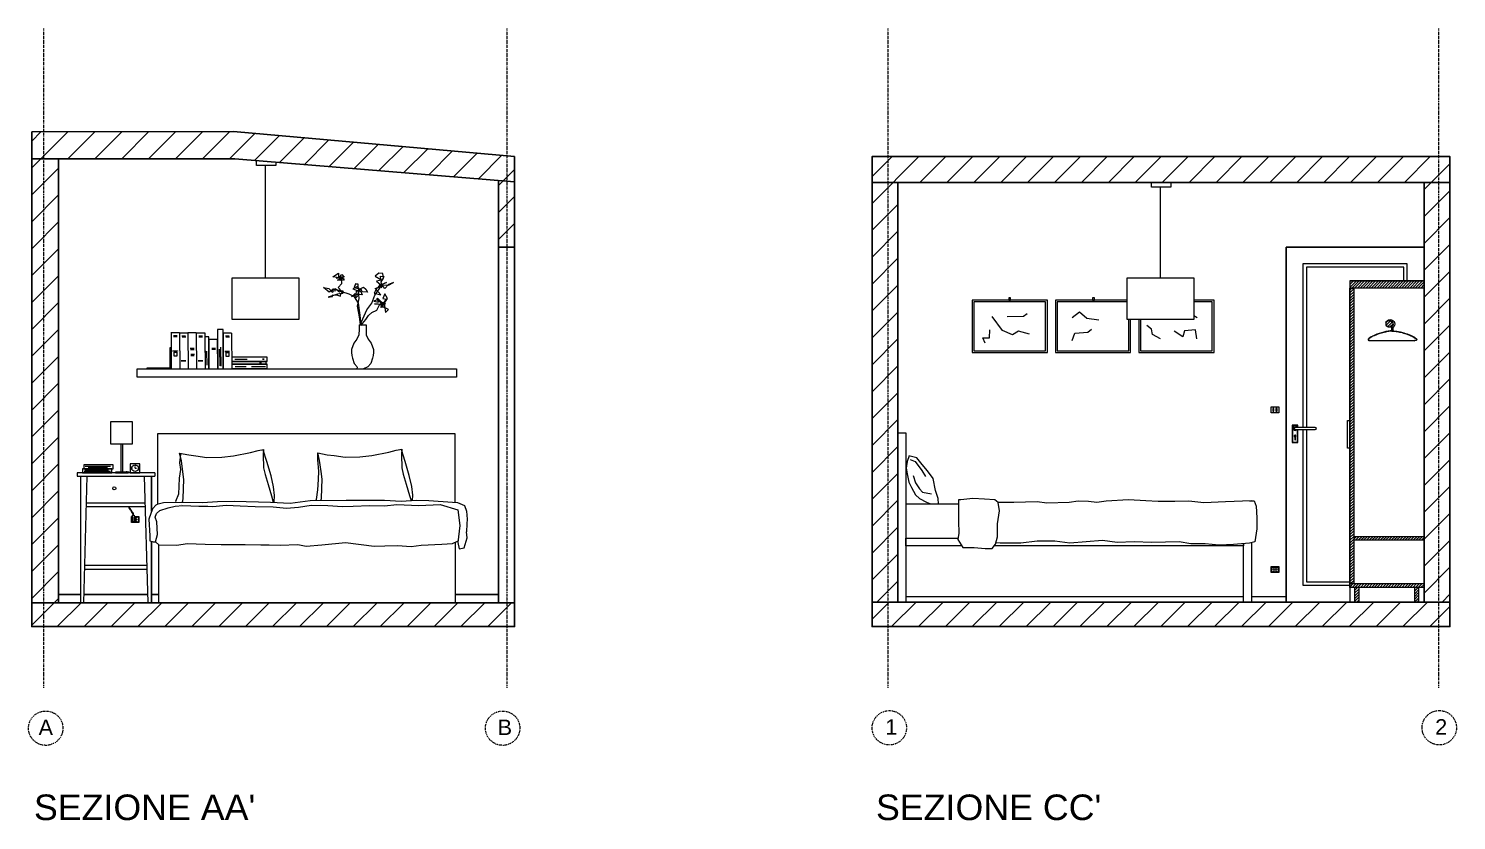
# Model space of a CAD drawing. Header units: centimetres. Extents: x 113178 to 115210, y 57473 to 59771.
# Drawn here: x 113291 to 114135, y 58145 to 58613 of the extents above; entities that cross this region are included whole.
import ezdxf

# ---------------------------------------------------------------- set-up
doc = ezdxf.new("R2010")
doc.units = ezdxf.units.CM
doc.header["$MEASUREMENT"] = 0
doc.linetypes.add('DASHDOT', pattern=[1, 0.5, -0.25, 0, -0.25])
for name, color, linetype, lineweight in [('Arredi', 1, 'Continuous', 15), ('Dettagli', 5, 'Continuous', 5), ('linee', 2, 'DASHDOT', 5), ('Muri esterni', 3, 'Continuous', 25), ('Pavimento', 7, 'Continuous', 5), ('testo', 2, 'Continuous', 5)]:
    doc.layers.add(name, color=color, linetype=linetype, lineweight=lineweight)
doc.styles.get("Standard").update_dxf_attribs({"font": 'Arial.ttf'})
pattern_1 = [(45, (-102.3911, -0.3649), (-0.813172798, 0.813172798), [])]

msp = doc.modelspace()

# ---------------------------------------------------------------- hatches: boundary and pattern name
at = {"layer": 'Dettagli'}
h = msp.add_hatch(dxfattribs=at)
h.set_pattern_fill('ANSI31', color=256, scale=90)
h.paths.add_polyline_path([(113412.04, 58552.38), (113292.67, 58552.14), (113292.67, 58536.28), (113412.68, 58536.28), (113578.1, 58522.63), (113578.1, 58537.65)])
h.paths.add_polyline_path([(113308.52, 58484.05), (113292.67, 58484.05), (113292.67, 58273.57), (113308.52, 58273.57), (113308.52, 58278.57)])
h = msp.add_hatch(dxfattribs=at)
h.set_pattern_fill('ANSI31', color=256, scale=90)
h.paths.add_polyline_path([(113308.52, 58536.28), (113292.67, 58536.28), (113292.67, 58484.05), (113308.52, 58484.05)])
h.paths.add_polyline_path([(113578.1, 58273.57), (113542.99, 58273.57), (113542.99, 58273.41), (113367.83, 58273.57), (113292.67, 58273.57), (113292.67, 58259.52), (113578.1, 58259.52)])
h = msp.add_hatch(dxfattribs=at)
h.set_pattern_fill('ANSI31', color=256, scale=90)
h.set_pattern_definition([(45, (-102.765, 0), (-7.9549513, 7.9549513), [])])
h.paths.add_polyline_path([(113789.46, 58537.56), (113789.46, 58522.27), (114131.07, 58522.27), (114131.07, 58537.56)])
h.paths.add_polyline_path([(113804.76, 58522.27), (113789.46, 58522.27), (113789.46, 58274.05), (113804.76, 58274.05)])
h.paths.add_polyline_path([(114131.07, 58522.27), (114115.78, 58522.27), (114115.78, 58484.05), (114116.14, 58484.05), (114115.78, 58274.05), (114131.07, 58274.05)])
h = msp.add_hatch(dxfattribs=at)
h.set_pattern_fill('ANSI31', color=256, scale=90)
h.paths.add_polyline_path([(113578.1, 58522.63), (113568.66, 58523.41), (113568.66, 58484.05), (113578.1, 58484.05)])
h = msp.add_hatch(dxfattribs=at)
h.set_pattern_fill('ANSI31', color=256, scale=9.2)
h.set_pattern_definition(pattern_1)
h.paths.add_polyline_path([(114115.78, 58459.8), (114115.78, 58464.05), (114071.89, 58464.05), (114071.89, 58459.8)])
h = msp.add_hatch(dxfattribs=at)
h.set_pattern_fill('ANSI31', color=256, scale=9.2)
h.set_pattern_definition(pattern_1)
h.paths.add_polyline_path([(114074.19, 58459.8), (114071.89, 58459.8), (114071.89, 58284.99), (114074.19, 58284.99)])
h = msp.add_hatch(dxfattribs=at)
h.set_pattern_fill('ANSI31', color=256, scale=9.2)
h.set_pattern_definition(pattern_1)
h.paths.add_polyline_path([(114097.25, 58438.55, 1), (114093.28, 58438.55, 1)])
h = msp.add_hatch(dxfattribs=at)
h.set_pattern_fill('ANSI31', color=256, scale=9.2)
h.set_pattern_definition(pattern_1)
h.paths.add_polyline_path([(114074.19, 58312.89), (114074.19, 58310.59), (114115.78, 58310.59), (114115.78, 58312.89)])
h = msp.add_hatch(dxfattribs=at)
h.set_pattern_fill('ANSI31', color=256, scale=9.2)
h.set_pattern_definition(pattern_1)
h.paths.add_polyline_path([(114115.78, 58284.99), (114071.89, 58284.99), (114071.89, 58282.69), (114115.78, 58282.69)])
h.paths.add_polyline_path([(114077.22, 58282.69), (114074.92, 58282.69), (114074.92, 58274.05), (114077.22, 58274.05)])
h.paths.add_polyline_path([(114112.57, 58282.69), (114110.27, 58282.69), (114110.27, 58274.05), (114112.57, 58274.05)])
h = msp.add_hatch(dxfattribs=at)
h.set_pattern_fill('ANSI31', color=256, scale=90)
h.paths.add_polyline_path([(113789.46, 58259.52), (114131.07, 58259.52), (114131.07, 58274.05), (113789.46, 58274.05)])

# ---------------------------------------------------------------- linework, layer by layer
for p, q in [((113292.67, 58552.14), (113292.67, 58536.28)), ((114034.2, 58484.05), (114115.78, 58484.05)), ((114115.78, 58484.05), (114115.78, 58274.05)), ((113308.52, 58273.57), (113308.52, 58278.57)), ((113308.52, 58278.57), (113321.56, 58278.57)), ((113308.52, 58273.57), (113308.52, 58276.57)), ((113323.69, 58278.57), (113361.4, 58278.57)), ((113363.56, 58278.57), (113367.83, 58278.57)), ((113542.99, 58278.57), (113568.66, 58278.57)), ((113804.76, 58274.05), (114034.2, 58274.05))]:
    msp.add_line(p, q)
msp.add_lwpolyline([(113789.46, 58537.56), (114131.07, 58537.56), (114131.07, 58274.05), (113789.46, 58274.05)], close=True)
at = {"layer": 'Arredi'}
for p, q in [((113430.68, 58532.18), (113430.68, 58465.83)), ((113959.76, 58519.44), (113959.76, 58465.83)), ((114034.2, 58274.05), (114034.2, 58484.05)), ((113355.03, 58411.99), (113543.79, 58411.99)), ((113355.03, 58406.99), (113355.03, 58411.99)), ((113543.79, 58411.99), (113543.79, 58406.99)), ((113543.79, 58406.99), (113355.03, 58406.99)), ((113380.61, 58361.6), (113380.04, 58356.44)), ((113381.16, 58357.65), (113380.09, 58362.13)), ((113380.09, 58362.13), (113385.64, 58361.05)), ((113385.64, 58361.05), (113389.76, 58360.52)), ((113411.97, 58360.52), (113422, 58362.48)), ((113422, 58362.48), (113426.48, 58363.74)), ((113426.48, 58363.74), (113429.7, 58364.27)), ((113429.7, 58364.27), (113429.53, 58361.05)), ((113431.67, 58357.12), (113429.53, 58363.92)), ((113429.53, 58361.05), (113429.7, 58353.35)), ((113461.72, 58362.12), (113461.72, 58358.17)), ((113462.89, 58357.8), (113461.82, 58362.28)), ((113461.82, 58362.28), (113467.37, 58361.21)), ((113467.37, 58361.21), (113471.49, 58360.67)), ((113493.7, 58360.67), (113503.73, 58362.64)), ((113503.73, 58362.64), (113508.21, 58363.89)), ((113508.21, 58363.89), (113511.44, 58364.43)), ((113511.44, 58364.43), (113511.26, 58361.21)), ((113513.4, 58357.27), (113511.26, 58364.07)), ((113511.26, 58361.21), (113511.44, 58353.51)), ((113380.61, 58352.42), (113379.76, 58347.25)), ((113380.04, 58356.44), (113380.61, 58352.42)), ((113382.06, 58351.03), (113381.16, 58357.65)), ((113389.76, 58360.52), (113396.21, 58359.62)), ((113396.21, 58359.62), (113404.99, 58359.8)), ((113404.99, 58359.8), (113411.97, 58360.52)), ((113429.7, 58353.35), (113430.6, 58349.59)), ((113434.18, 58348.7), (113431.67, 58357.12)), ((113461.72, 58358.17), (113462.27, 58351.53)), ((113463.79, 58351.18), (113462.89, 58357.8)), ((113471.49, 58360.67), (113477.94, 58359.77)), ((113477.94, 58359.77), (113486.72, 58359.95)), ((113486.72, 58359.95), (113493.7, 58360.67)), ((113511.44, 58353.51), (113512.33, 58349.75)), ((113515.91, 58348.85), (113513.4, 58357.27)), ((113810.27, 58357.13), (113809.63, 58353.3)), ((113809.63, 58353.3), (113810.22, 58349.95)), ((113811.3, 58360.53), (113810.27, 58357.13)), ((113816.02, 58359.35), (113811.14, 58360.51)), ((113811.91, 58358.33), (113814.99, 58357.26)), ((113814.99, 58357.26), (113818.79, 58351.88)), ((113819.15, 58355.35), (113816.02, 58359.35)), ((113822.24, 58351.67), (113819.15, 58355.35)), ((113365.56, 58350.54), (113319.56, 58350.54)), ((113319.56, 58350.54), (113319.56, 58348.54)), ((113319.56, 58348.54), (113365.56, 58348.54)), ((113321.56, 58348.54), (113321.56, 58273.54)), ((113321.56, 58348.54), (113321.56, 58318.54)), ((113321.56, 58348.54), (113321.56, 58328.54)), ((113323.56, 58273.54), (113325.45, 58348.54)), ((113361.54, 58273.54), (113359.45, 58348.54)), ((113363.56, 58348.54), (113363.56, 58327.84)), ((113363.56, 58327.84), (113363.56, 58348.54)), ((113365.56, 58350.54), (113365.56, 58348.54)), ((113379.76, 58347.25), (113379.47, 58337.79)), ((113382.59, 58346.55), (113382.06, 58351.03)), ((113382.42, 58341.18), (113382.59, 58346.55)), ((113430.6, 58349.59), (113432.39, 58343.68)), ((113435.61, 58342.25), (113434.18, 58348.7)), ((113462.08, 58346.51), (113461.55, 58340.41)), ((113462.27, 58351.53), (113462.08, 58346.51)), ((113464.33, 58346.71), (113463.79, 58351.18)), ((113464.15, 58341.33), (113464.33, 58346.71)), ((113512.33, 58349.75), (113514.12, 58343.84)), ((113517.34, 58342.41), (113515.91, 58348.85)), ((113810.22, 58349.95), (113811.19, 58345.02)), ((113811.19, 58345.02), (113812.75, 58341.79)), ((113813.78, 58348.94), (113815.17, 58344.55)), ((113815.17, 58344.55), (113817.57, 58341.11)), ((113818.79, 58351.88), (113821.05, 58348.25)), ((113825.6, 58347.21), (113822.24, 58351.67)), ((113827.02, 58340.05), (113825.6, 58347.21)), ((113379.47, 58337.79), (113377.75, 58333.48)), ((113382.17, 58335.09), (113382.42, 58341.18)), ((113432.39, 58343.68), (113434.36, 58336.88)), ((113434.36, 58336.88), (113435.46, 58333.13)), ((113436.15, 58337.06), (113435.61, 58342.25)), ((113436.01, 58333.1), (113436.15, 58337.06)), ((113461.55, 58340.41), (113460.83, 58334.66)), ((113463.9, 58335.25), (113464.15, 58341.33)), ((113514.12, 58343.84), (113516.09, 58337.03)), ((113516.09, 58337.03), (113516.93, 58334.15)), ((113517.89, 58337.21), (113517.34, 58342.41)), ((113517.78, 58334.2), (113517.89, 58337.21)), ((113812.75, 58341.79), (113815.1, 58337.53)), ((113815.1, 58337.53), (113817.52, 58335.23)), ((113817.57, 58341.11), (113819.31, 58339.05)), ((113819.31, 58339.05), (113824.5, 58338.09)), ((113828.44, 58335.34), (113827.02, 58340.05)), ((113325, 58330.54), (113359.95, 58330.54)), ((113359.89, 58332.54), (113325.05, 58332.54)), ((113364.02, 58329.22), (113361.96, 58323.01)), ((113364.02, 58329.22), (113366.32, 58331.52)), ((113366.32, 58331.52), (113367.47, 58332.1)), ((113366.5, 58326.46), (113368.52, 58328.11)), ((113367.46, 58332.1), (113370.68, 58332.91)), ((113368.52, 58328.11), (113373.3, 58329.75)), ((113370.68, 58332.91), (113382.47, 58333.2)), ((113373.3, 58329.75), (113377.44, 58330.81)), ((113377.44, 58330.81), (113382.06, 58331.13)), ((113377.75, 58333.48), (113377.85, 58333.09)), ((113382.06, 58331.13), (113391.43, 58330.84)), ((113382.47, 58333.2), (113393.68, 58332.91)), ((113391.43, 58330.84), (113396.71, 58330.68)), ((113393.68, 58332.91), (113402.59, 58333.49)), ((113396.71, 58330.68), (113399.83, 58330.58)), ((113399.83, 58330.58), (113407.57, 58331.38)), ((113402.59, 58333.49), (113412.37, 58333.78)), ((113407.57, 58331.38), (113415.99, 58330.98)), ((113412.37, 58333.78), (113433.94, 58333.2)), ((113415.99, 58330.98), (113424.69, 58330.56)), ((113424.69, 58330.56), (113435.43, 58330.44)), ((113433.94, 58333.2), (113445.44, 58332.63)), ((113435.43, 58330.44), (113443.3, 58329.63)), ((113443.3, 58329.63), (113450.35, 58330.17)), ((113445.44, 58332.63), (113457.23, 58334.07)), ((113450.35, 58330.17), (113457.81, 58331.39)), ((113457.23, 58334.07), (113478.51, 58334.35)), ((113457.81, 58331.39), (113467.76, 58331.12)), ((113460.83, 58334.66), (113460.64, 58334.11)), ((113467.76, 58331.12), (113476.31, 58330.58)), ((113476.31, 58330.58), (113482.69, 58330.85)), ((113478.51, 58334.35), (113493.45, 58334.35)), ((113482.69, 58330.85), (113492.32, 58331.12)), ((113492.32, 58331.12), (113501.14, 58330.99)), ((113493.45, 58334.35), (113501.22, 58334.35)), ((113501.14, 58330.99), (113508.6, 58331.66)), ((113501.22, 58334.35), (113510.99, 58333.78)), ((113508.6, 58331.66), (113521.55, 58331.13)), ((113510.99, 58333.78), (113520.2, 58334.35)), ((113520.2, 58334.35), (113527.39, 58334.07)), ((113521.55, 58331.13), (113534.17, 58331.67)), ((113527.39, 58334.07), (113541.47, 58333.2)), ((113534.17, 58331.67), (113544.62, 58328.55)), ((113541.47, 58333.2), (113544.36, 58333)), ((113544.36, 58333), (113548.53, 58331.08)), ((113544.62, 58328.55), (113545.7, 58319.33)), ((113548.53, 58331.08), (113549.65, 58327.82)), ((113549.65, 58327.82), (113550.08, 58323)), ((113817.52, 58335.23), (113821.71, 58333.16)), ((113821.71, 58333.16), (113823.6, 58332.43)), ((113823.6, 58332.43), (113828.7, 58332.11)), ((113828.7, 58332.11), (113828.44, 58335.34)), ((113840.44, 58332.4), (113840.47, 58332.4)), ((113840.47, 58334.55), (113840.47, 58321.83)), ((113842.01, 58334.55), (113840.47, 58334.55)), ((113848.95, 58335.32), (113842.01, 58334.55)), ((113855.88, 58334.93), (113848.95, 58335.32)), ((113862.05, 58334.55), (113855.88, 58334.93)), ((113863.98, 58333.01), (113862.05, 58334.55)), ((113863.59, 58320.29), (113864.75, 58328)), ((113863.77, 58333.17), (113873.19, 58333.17)), ((113864.75, 58328), (113863.98, 58333.01)), ((113873.19, 58333.17), (113887.06, 58333.56)), ((113887.06, 58333.56), (113892.84, 58332.79)), ((113892.84, 58332.79), (113906, 58333.21)), ((113906, 58333.21), (113911.31, 58333.93)), ((113911.31, 58333.93), (113917.33, 58333.69)), ((113917.33, 58333.69), (113922.4, 58333.21)), ((113922.4, 58333.21), (113927.94, 58333.93)), ((113927.94, 58333.93), (113941.03, 58334.66)), ((113941.03, 58334.66), (113951.39, 58334.17)), ((113951.39, 58334.17), (113958.63, 58333.69)), ((113958.63, 58333.69), (113968.51, 58333.69)), ((113968.51, 58333.69), (113976.71, 58333.93)), ((113976.71, 58333.93), (113985.63, 58332.97)), ((113985.63, 58332.97), (113998.41, 58333.45)), ((113998.41, 58333.45), (114013.6, 58334.17)), ((114012.65, 58333.9), (114015.35, 58333.9)), ((114015.35, 58333.9), (114016.5, 58330.82)), ((114016.5, 58330.82), (114016.89, 58323.89)), ((113361.96, 58323.01), (113362.45, 58313.19)), ((113365.76, 58324.23), (113366.5, 58326.46)), ((113366.59, 58321.41), (113365.76, 58324.23)), ((113366.99, 58313.96), (113366.59, 58321.41)), ((113545.7, 58319.33), (113544.62, 58309.29)), ((113549.93, 58320.36), (113549.66, 58315.67)), ((113550.08, 58323), (113549.93, 58320.36)), ((113840.47, 58321.83), (113840.85, 58314.9)), ((113863.59, 58312.59), (113863.59, 58320.29)), ((114016.89, 58323.89), (114016.89, 58317.35)), ((113362.45, 58313.19), (113362.52, 58310.17)), ((113362.52, 58310.17), (113364.42, 58309.62)), ((113365.89, 58309.75), (113366.99, 58313.96)), ((113541.38, 58308.72), (113544.73, 58310.3)), ((113548.28, 58306.17), (113550.18, 58312.14)), ((113550.18, 58312.14), (113549.66, 58315.67)), ((113840.85, 58314.9), (113840.08, 58311.05)), ((113840.08, 58311.05), (113843.16, 58306.42)), ((113862.44, 58308.35), (113863.59, 58312.59)), ((113925.59, 58310.45), (113906.33, 58308.91)), ((113934.45, 58309.29), (113925.59, 58310.45)), ((114016.89, 58317.35), (114015.73, 58309.66)), ((113363.56, 58273.54), (113363.56, 58309.87)), ((113363.56, 58309.87), (113363.56, 58273.54)), ((113364.42, 58309.62), (113365.89, 58309.75)), ((113365.89, 58309.75), (113367.83, 58307.82)), ((113367.83, 58307.82), (113378.51, 58307.73)), ((113378.51, 58307.73), (113384.56, 58308.6)), ((113384.56, 58308.6), (113395.15, 58308.38)), ((113395.15, 58308.38), (113404.66, 58308.19)), ((113404.66, 58308.19), (113411.69, 58308.16)), ((113411.69, 58308.16), (113418.82, 58308.14)), ((113418.82, 58308.14), (113428.11, 58307.95)), ((113428.11, 58307.95), (113433.06, 58307.85)), ((113433.06, 58307.85), (113439.58, 58307.71)), ((113439.58, 58307.71), (113449.94, 58308.16)), ((113449.94, 58308.16), (113454.91, 58307.08)), ((113454.91, 58307.08), (113464.2, 58307.95)), ((113464.2, 58307.95), (113478.16, 58309.25)), ((113478.16, 58309.25), (113495.1, 58307.08)), ((113495.1, 58307.08), (113501.37, 58307.3)), ((113501.37, 58307.3), (113508.91, 58307.56)), ((113508.91, 58307.56), (113516.92, 58306.87)), ((113516.92, 58306.87), (113522.98, 58307.73)), ((113522.98, 58307.73), (113535.08, 58308.38)), ((113535.08, 58308.38), (113541.38, 58308.72)), ((113544.62, 58309.29), (113545.3, 58305.49)), ((113545.3, 58305.49), (113548.28, 58306.17)), ((113843.16, 58306.42), (113849.72, 58306.42)), ((113849.72, 58306.42), (113856.27, 58305.65)), ((113856.27, 58305.65), (113860.51, 58305.65)), ((113860.51, 58305.65), (113862.44, 58308.35)), ((113865.1, 58308.91), (113862.61, 58309)), ((113869.73, 58308.91), (113865.1, 58308.91)), ((113877.43, 58308.91), (113869.73, 58308.91)), ((113887.06, 58310.06), (113877.43, 58308.91)), ((113897.47, 58310.06), (113887.06, 58310.06)), ((113906.33, 58308.91), (113897.47, 58310.06)), ((113944.47, 58309.68), (113934.45, 58309.29)), ((113954.88, 58309.29), (113944.47, 58309.68)), ((113971.06, 58309.68), (113954.88, 58309.29)), ((113977.99, 58308.52), (113971.06, 58309.68)), ((113986.47, 58308.52), (113977.99, 58308.52)), ((113994.56, 58307.75), (113986.47, 58308.52)), ((114003.04, 58308.14), (113994.56, 58307.75)), ((114012.67, 58308.91), (114003.04, 58308.14)), ((114015.73, 58309.66), (114012.67, 58308.91)), ((113324.07, 58293.6), (113360.98, 58293.6)), ((113360.92, 58295.6), (113324.12, 58295.6))]:
    msp.add_line(p, q, dxfattribs=at)
for points in [[(113437.05, 58534.27), (113437.05, 58532.18), (113425.6, 58532.18), (113425.6, 58535.22)], [(113966.13, 58522.27), (113966.13, 58519.44), (113954.68, 58519.44), (113954.68, 58522.27)], [(114115.78, 58484.05), (114034.2, 58484.05), (114034.2, 58274.05)], [(114105.78, 58464.41), (114105.78, 58474.05), (114044.2, 58474.05), (114044.2, 58377.45)], [(114103.78, 58464.41), (114103.78, 58472.05), (114046.2, 58472.05), (114046.2, 58377.45)], [(114071.89, 58464.05), (114115.78, 58464.05), (114115.78, 58459.8), (114071.89, 58459.8)], [(113543.05, 58333.09), (113543.05, 58373.65), (113367.05, 58373.65), (113367.05, 58331.74)], [(113809.43, 58274.05), (113809.43, 58274.05), (113804.76, 58274.05), (113804.76, 58374.05), (113809.43, 58374.05), (113809.43, 58274.05)], [(114044.2, 58375.87), (114044.2, 58284.05), (114071.51, 58284.05)], [(114046.2, 58375.87), (114046.2, 58286.05), (114071.51, 58286.05)], [(113381.77, 58333.19), (113382.17, 58335.09)], [(113463.67, 58334.15), (113463.9, 58335.25)], [(113840.47, 58331.93), (113809.43, 58331.93), (113809.43, 58311.93), (113840.26, 58311.93)], [(113842.61, 58307.25), (113809.43, 58307.25), (113809.43, 58311.93), (113840.26, 58311.93)], [(114074.19, 58312.89), (114115.78, 58312.89), (114115.78, 58310.59), (114074.19, 58310.59)], [(113542.99, 58309.48), (113542.99, 58273.41), (113367.83, 58273.57), (113367.83, 58307.82)], [(114009.08, 58308.62), (114009.08, 58307.25), (113861.65, 58307.25)], [(114013.76, 58309.17), (114013.76, 58274.05), (114009.08, 58274.05), (114009.08, 58308.62)], [(114074.92, 58274.13), (114074.92, 58282.69)], [(114077.22, 58282.69), (114077.22, 58274.13)], [(114110.27, 58274.13), (114110.27, 58282.69)], [(114112.57, 58282.69), (114112.57, 58274.13)]]:
    msp.add_lwpolyline(points, dxfattribs=at)
for points in [[(113411.22, 58465.83), (113450.61, 58465.83), (113450.61, 58441.17), (113411.22, 58441.17)], [(113940.31, 58465.83), (113979.7, 58465.83), (113979.7, 58441.17), (113940.31, 58441.17)], [(114071.89, 58464.05), (114071.89, 58274.05), (114115.78, 58274.05), (114115.78, 58464.05)], [(114071.89, 58284.99), (114071.89, 58459.8), (114074.19, 58459.8), (114074.19, 58284.99)], [(114070.56, 58381.39), (114071.89, 58381.39), (114071.89, 58364.99), (114070.56, 58364.99)], [(114071.89, 58284.99), (114115.78, 58284.99), (114115.78, 58282.69), (114071.89, 58282.69)]]:
    msp.add_lwpolyline(points, close=True, dxfattribs=at)
msp.add_circle((113341.5, 58341.3), 0.921, dxfattribs=at)
at = {"layer": 'Dettagli'}
for p, q in [((113470.63, 58466.44), (113474.12, 58468.62)), ((113475.87, 58465.71), (113470.63, 58466.44)), ((113475.58, 58466.14), (113472.67, 58465.71)), ((113472.67, 58465.71), (113475, 58465.85)), ((113473.54, 58464.4), (113475.87, 58465.71)), ((113477.03, 58464.4), (113473.54, 58464.4)), ((113473.83, 58460.18), (113476.01, 58462.51)), ((113474.12, 58468.62), (113474.12, 58466.44)), ((113474.71, 58466.14), (113476.01, 58467.89)), ((113476.16, 58465.85), (113474.71, 58466.14)), ((113475, 58465.85), (113475.72, 58465.13)), ((113475.87, 58465.13), (113475.58, 58466.14)), ((113475.72, 58465.13), (113476.16, 58465.85)), ((113477.47, 58466.29), (113475.87, 58466.14)), ((113475.87, 58466.14), (113477.32, 58464.98)), ((113476.01, 58462.51), (113475.87, 58465.13)), ((113476.01, 58467.89), (113477.47, 58466.29)), ((113477.32, 58464.98), (113477.03, 58464.4)), ((113484.16, 58462.22), (113483.29, 58460.03)), ((113484.75, 58462.07), (113484.16, 58462.22)), ((113485.76, 58462.07), (113484.75, 58462.07)), ((113485.76, 58459.6), (113485.76, 58462.07)), ((113497.84, 58468.62), (113495.66, 58466.73)), ((113495.66, 58466.73), (113499.01, 58464.84)), ((113499.01, 58462.07), (113496.39, 58459.16)), ((113500.03, 58464.69), (113496.53, 58463.82)), ((113496.53, 58463.82), (113499.01, 58461.63)), ((113500.17, 58468.33), (113497.84, 58468.62)), ((113502.35, 58463.09), (113498.28, 58461.34)), ((113499.01, 58464.84), (113498.86, 58466.73)), ((113498.86, 58466.73), (113500.75, 58466.58)), ((113499.59, 58460.18), (113499.01, 58462.07)), ((113499.3, 58463.38), (113500.61, 58465.71)), ((113499.73, 58461.2), (113499.3, 58463.38)), ((113499.44, 58461.93), (113502.35, 58463.09)), ((113500.75, 58466.58), (113500.03, 58464.69)), ((113500.61, 58465.71), (113500.17, 58468.33)), ((113506.57, 58463.09), (113503.52, 58461.93)), ((113503.66, 58461.49), (113506.57, 58463.09)), ((113468.59, 58457.42), (113465.25, 58460.18)), ((113465.25, 58460.18), (113468.3, 58459.6)), ((113473.54, 58456.25), (113467.87, 58454.36)), ((113467.87, 58454.36), (113470.49, 58454.8)), ((113468.3, 58459.6), (113470.34, 58457.27)), ((113471.36, 58459.02), (113468.59, 58457.42)), ((113471.07, 58457.85), (113470.34, 58459.16)), ((113470.34, 58459.16), (113471.65, 58458.87)), ((113470.34, 58457.27), (113471.07, 58457.85)), ((113470.49, 58454.8), (113470.63, 58455.67)), ((113470.63, 58455.67), (113473.54, 58455.53)), ((113476.01, 58458), (113471.36, 58459.02)), ((113471.65, 58458.87), (113472.09, 58458)), ((113472.09, 58458), (113472.09, 58459.6)), ((113472.09, 58459.6), (113474.56, 58457.56)), ((113476.74, 58456.83), (113473.54, 58456.25)), ((113473.54, 58455.53), (113475.14, 58454.94)), ((113475.87, 58458), (113473.83, 58460.18)), ((113474.56, 58457.56), (113475.58, 58458)), ((113475.14, 58454.94), (113475.43, 58456.54)), ((113475.43, 58456.54), (113476.6, 58457.27)), ((113475.58, 58458), (113475.87, 58458)), ((113476.74, 58458), (113475.87, 58458)), ((113475.87, 58458), (113476.01, 58456.54)), ((113476.6, 58457.27), (113476.01, 58458)), ((113480.38, 58456.25), (113476.01, 58457.56)), ((113476.01, 58457.56), (113476.89, 58456.98)), ((113476.01, 58456.54), (113476.74, 58456.83)), ((113476.89, 58456.98), (113476.74, 58458)), ((113483.44, 58454.51), (113480.38, 58456.25)), ((113481.69, 58454.51), (113483.87, 58456.54)), ((113485.47, 58456.11), (113481.69, 58454.51)), ((113485.18, 58460.76), (113482.42, 58459.31)), ((113482.42, 58459.31), (113486.06, 58457.85)), ((113483.29, 58460.03), (113486.2, 58459.31)), ((113485.91, 58450.87), (113483.44, 58454.51)), ((113483.87, 58456.54), (113486.06, 58455.67)), ((113484.31, 58453.93), (113484.75, 58458)), ((113486.06, 58455.67), (113484.31, 58453.93)), ((113484.75, 58458), (113487.07, 58458.14)), ((113488.09, 58455.82), (113484.75, 58455.96)), ((113486.2, 58459.31), (113485.18, 58460.76)), ((113485.18, 58449.13), (113486.35, 58453.63)), ((113486.06, 58457.85), (113485.47, 58456.11)), ((113486.06, 58459.02), (113485.62, 58458.29)), ((113485.62, 58458.29), (113486.64, 58458.14)), ((113486.2, 58459.16), (113485.76, 58459.6)), ((113486.35, 58453.63), (113485.91, 58458.29)), ((113485.91, 58458.29), (113487.07, 58457.71)), ((113487.07, 58457.71), (113486.06, 58459.02)), ((113487.51, 58459.16), (113486.2, 58459.16)), ((113486.64, 58458.14), (113487.22, 58459.45)), ((113487.07, 58458.14), (113488.09, 58455.82)), ((113487.22, 58459.45), (113488.82, 58460.33)), ((113488.09, 58457.56), (113487.51, 58459.16)), ((113491.15, 58457.27), (113488.09, 58457.56)), ((113488.82, 58460.33), (113490.28, 58459.02)), ((113490.28, 58459.02), (113491.15, 58457.27)), ((113493.77, 58450.87), (113495.51, 58455.53)), ((113496.39, 58459.16), (113495.08, 58456.69)), ((113495.08, 58456.69), (113499.15, 58455.82)), ((113495.51, 58455.53), (113498.28, 58459.45)), ((113495.81, 58459.6), (113498.86, 58460.62)), ((113499.15, 58455.82), (113495.81, 58459.6)), ((113497.7, 58451.45), (113496.82, 58453.78)), ((113496.82, 58453.78), (113499.59, 58450.14)), ((113499.3, 58460.91), (113497.99, 58461.2)), ((113497.99, 58461.2), (113499.15, 58460.76)), ((113498.28, 58461.34), (113499.59, 58460.18)), ((113498.28, 58459.45), (113499.3, 58460.91)), ((113499.01, 58461.63), (113503.66, 58461.49)), ((113499.15, 58460.76), (113499.73, 58461.2)), ((113501.48, 58459.45), (113499.44, 58461.93)), ((113501.48, 58456.4), (113500.32, 58453.63)), ((113500.32, 58453.63), (113502.21, 58453.2)), ((113503.52, 58461.93), (113501.48, 58459.45)), ((113503.08, 58453.63), (113501.48, 58456.4)), ((113501.77, 58451.89), (113503.08, 58453.63)), ((113486.49, 58442.72), (113485.18, 58449.13)), ((113486.78, 58443.74), (113485.91, 58450.87)), ((113486.78, 58438.07), (113490.86, 58446.94)), ((113490.86, 58446.94), (113493.77, 58450.87)), ((113491.73, 58443.45), (113493.77, 58445.34)), ((113493.77, 58445.34), (113496.68, 58446.65)), ((113497.7, 58453.2), (113494.93, 58452.03)), ((113494.93, 58452.03), (113497.7, 58451.45)), ((113499.59, 58450.14), (113495.37, 58450.43)), ((113495.37, 58450.43), (113500.61, 58450.29)), ((113496.68, 58446.65), (113498.28, 58449.85)), ((113500.61, 58450.43), (113497.7, 58453.2)), ((113498.28, 58449.85), (113500.32, 58450.58)), ((113499.01, 58448.25), (113500.46, 58450.43)), ((113500.61, 58448.4), (113499.01, 58448.25)), ((113499.88, 58450.58), (113499.15, 58448.98)), ((113499.15, 58448.98), (113500.17, 58448.69)), ((113500.75, 58451.31), (113499.88, 58450.58)), ((113500.17, 58448.69), (113500.75, 58450.58)), ((113500.32, 58450.58), (113501.19, 58450.29)), ((113500.46, 58450.43), (113501.77, 58451.89)), ((113501.19, 58451.74), (113500.61, 58450.43)), ((113503.66, 58447.09), (113500.61, 58448.4)), ((113501.92, 58450.43), (113500.75, 58451.31)), ((113500.75, 58450.58), (113501.33, 58449.42)), ((113502.21, 58453.2), (113501.19, 58451.74)), ((113501.19, 58450.29), (113501.92, 58450.43)), ((113501.33, 58449.42), (113501.77, 58445.34)), ((113501.77, 58445.34), (113503.66, 58447.09)), ((113907.79, 58442.44), (113912.06, 58445.64)), ((113912.06, 58445.64), (113916.33, 58441.98)), ((113486.19, 58437.94), (113486.19, 58436.64)), ((113486.26, 58437.94), (113490.31, 58437.94)), ((113487.07, 58438.22), (113486.49, 58442.72)), ((113487.37, 58437.78), (113486.78, 58443.74)), ((113487.22, 58437.63), (113490.13, 58441.27)), ((113490.13, 58441.27), (113491.73, 58443.45)), ((113490.31, 58437.94), (113490.31, 58436.64)), ((113866.61, 58434.66), (113860.51, 58442.9)), ((113869.36, 58442.9), (113878.96, 58443.05)), ((113878.96, 58443.05), (113881.1, 58444.73)), ((113916.33, 58441.98), (113923.5, 58441.07)), ((113954.7, 58435.43), (113951.81, 58437.71)), ((113979.7, 58443.64), (113981.7, 58442.29)), ((113375.01, 58433.44), (113380, 58433.44)), ((113375.03, 58433.39), (113375.03, 58412.05)), ((113376.42, 58431.75), (113378.67, 58431.75)), ((113376.58, 58431.08), (113378.76, 58431.08)), ((113380, 58433.44), (113380.17, 58412.11)), ((113380, 58433.44), (113380, 58433.23)), ((113380, 58433.23), (113384.99, 58433.23)), ((113380, 58433.23), (113380.17, 58412.11)), ((113381.4, 58431.54), (113383.66, 58431.54)), ((113381.57, 58430.87), (113383.75, 58430.87)), ((113384.99, 58433.44), (113389.97, 58433.44)), ((113384.99, 58433.44), (113385.15, 58412.03)), ((113384.99, 58433.23), (113385.15, 58412.11)), ((113384.99, 58433.23), (113384.99, 58433.01)), ((113389.97, 58433.44), (113390.14, 58412.11)), ((113389.97, 58433.44), (113389.97, 58433.23)), ((113389.97, 58433.22), (113394.96, 58433.22)), ((113389.97, 58433.22), (113390.14, 58412.11)), ((113391.38, 58431.53), (113393.64, 58431.53)), ((113391.54, 58430.86), (113393.72, 58430.86)), ((113394.96, 58433.22), (113395.13, 58412.11)), ((113394.96, 58433.22), (113394.96, 58433.01)), ((113405.77, 58433.23), (113410.76, 58433.23)), ((113405.77, 58433.23), (113405.94, 58412.11)), ((113407.18, 58431.54), (113409.44, 58431.54)), ((113407.35, 58430.87), (113409.52, 58430.87)), ((113410.76, 58433.01), (113410.93, 58412.11)), ((113484.89, 58429.56), (113483.16, 58427.25)), ((113486.05, 58432.16), (113484.89, 58429.56)), ((113486.19, 58435.48), (113486.05, 58432.16)), ((113486.19, 58436.64), (113486.19, 58435.48)), ((113490.31, 58436.64), (113490.31, 58435.48)), ((113490.31, 58435.48), (113490.45, 58432.16)), ((113490.45, 58432.16), (113491.61, 58429.56)), ((113491.61, 58429.56), (113493.34, 58427.25)), ((113854.87, 58430.24), (113858.83, 58430.39)), ((113856.24, 58427.19), (113854.87, 58430.24)), ((113858.83, 58430.39), (113858.98, 58434.97)), ((113872.56, 58432.07), (113866.61, 58434.66)), ((113876.07, 58434.36), (113872.56, 58432.07)), ((113882.62, 58432.53), (113876.07, 58434.36)), ((113907.79, 58428.72), (113909.31, 58433.14)), ((113909.31, 58433.14), (113917.09, 58433.6)), ((113917.09, 58433.6), (113919.23, 58435.43)), ((113955.16, 58432.22), (113954.7, 58435.43)), ((113960.04, 58429.79), (113955.16, 58432.22)), ((113973.16, 58431), (113968.12, 58434.36)), ((113974.07, 58434.51), (113973.16, 58431)), ((113980.63, 58435.12), (113974.07, 58434.51)), ((113981.39, 58429.79), (113980.63, 58435.12)), ((114083.17, 58428.69), (114110.23, 58428.55)), ((114083.48, 58428.79), (114110.15, 58428.74)), ((114096.62, 58436.54), (114096.62, 58434.47)), ((114097.35, 58436.29), (114097.35, 58434.52)), ((113386.39, 58424.2), (113388.65, 58424.2)), ((113386.56, 58423.53), (113388.73, 58423.53)), ((113386.73, 58419.86), (113388.67, 58419.86)), ((113386.78, 58420.75), (113388.98, 58420.75)), ((113396.38, 58414.17), (113396.21, 58422.47)), ((113399.07, 58424.31), (113401.32, 58424.31)), ((113399.23, 58423.65), (113401.41, 58423.65)), ((113404.1, 58413.75), (113403.93, 58423.56)), ((113404.69, 58413.58), (113404.52, 58424.82)), ((113483.16, 58427.25), (113481.71, 58423.5)), ((113481.71, 58423.5), (113481.71, 58421.62)), ((113481.71, 58421.62), (113482, 58419.88)), ((113482, 58419.88), (113482.29, 58418.29)), ((113493.34, 58427.25), (113494.79, 58423.5)), ((113494.5, 58419.88), (113494.21, 58418.29)), ((113494.79, 58421.62), (113494.5, 58419.88)), ((113494.79, 58423.5), (113494.79, 58421.62)), ((113395.13, 58411.84), (113395.13, 58411.81)), ((113412.78, 58417.81), (113419.96, 58417.81)), ((113412.88, 58413.46), (113419.54, 58413.46)), ((113422.61, 58413.39), (113430.93, 58413.39)), ((113427.62, 58415.92), (113427.62, 58415.13)), ((113428.19, 58415.83), (113428.19, 58415.26)), ((113429.23, 58418.1), (113429.23, 58417.25)), ((113429.79, 58418.19), (113429.79, 58417.25)), ((113482.29, 58418.29), (113483.3, 58415.12)), ((113483.3, 58415.12), (113485.03, 58413.09)), ((113485.07, 58412.99), (113484.96, 58411.99)), ((113491.3, 58413.13), (113488.88, 58411.99)), ((113493.2, 58415.12), (113491.47, 58413.09)), ((113494.21, 58418.29), (113493.2, 58415.12)), ((114026.38, 58388.54), (114026.38, 58386.92)), ((114027.01, 58388.54), (114026.38, 58388.54)), ((114026.38, 58386.92), (114027.01, 58386.92)), ((114027.01, 58386.92), (114027.01, 58388.54)), ((114028.23, 58388.54), (114028.23, 58386.92)), ((114028.86, 58388.54), (114028.23, 58388.54)), ((114028.23, 58386.92), (114028.86, 58386.92)), ((114028.86, 58386.92), (114028.86, 58388.54)), ((113345.51, 58380.62), (113345.51, 58380.63)), ((114039.29, 58371.78), (114039.29, 58370.22)), ((114039.99, 58377.45), (114051.2, 58377.45)), ((114051.24, 58375.87), (114039.99, 58375.87)), ((113345.51, 58350.94), (113345.51, 58367.62)), ((113324.07, 58352.35), (113338.11, 58352.35)), ((113324.26, 58354.5), (113339.28, 58354.5)), ((113326.02, 58353.72), (113337.53, 58353.72)), ((113352.05, 58353.39), (113352.29, 58353.39)), ((113353.76, 58354.97), (113353.76, 58354.71)), ((113353.76, 58353.23), (113353.76, 58354.32)), ((113353.76, 58353.23), (113354.6, 58353.23)), ((113355.34, 58353.3), (113355.58, 58353.3)), ((113323.68, 58351.38), (113339.28, 58351.38)), ((113353.78, 58351.68), (113353.78, 58351.42)), ((113350.26, 58329.85), (113349.93, 58330.54)), ((113350.5, 58329.85), (113350.18, 58330.55)), ((113350.78, 58329.22), (113350.26, 58329.85)), ((113351.03, 58329.23), (113350.5, 58329.85)), ((113351.08, 58328.69), (113350.78, 58329.22)), ((113351.33, 58328.7), (113351.03, 58329.23)), ((113351.45, 58328.29), (113351.08, 58328.69)), ((113351.7, 58328.3), (113351.33, 58328.7)), ((113351.71, 58327.7), (113351.45, 58328.29)), ((113351.96, 58327.71), (113351.7, 58328.3)), ((113352.14, 58327.09), (113351.71, 58327.7)), ((113352.39, 58327.09), (113351.96, 58327.71)), ((113352.52, 58326.45), (113352.14, 58327.09)), ((113352.77, 58326.45), (113352.39, 58327.09)), ((113352.64, 58325.38), (113352.52, 58326.45)), ((113352.89, 58325.39), (113352.77, 58326.45)), ((113353.83, 58324.4), (113353.83, 58321.37)), ((114027.62, 58294.72), (114027.62, 58291.69))]:
    msp.add_line(p, q, dxfattribs=at)
for points in [[(113870.29, 58452.65), (113871.37, 58452.65), (113871.37, 58454.03), (113870.29, 58454.03)], [(113919.79, 58452.65), (113920.87, 58452.65), (113920.87, 58454.03), (113919.79, 58454.03)], [(113893.07, 58452.66), (113848.65, 58452.66), (113848.65, 58421.66), (113893.07, 58421.66)], [(113892.07, 58451.66), (113849.65, 58451.66), (113849.65, 58422.66), (113892.07, 58422.66)], [(113375.03, 58412.05), (113374.61, 58412.05), (113374.61, 58424.71), (113375.03, 58424.71)], [(113376.08, 58422.55), (113378.84, 58422.55), (113378.84, 58422.47), (113376.08, 58422.47)], [(113376.83, 58421.8), (113378.42, 58421.8), (113378.42, 58419.54), (113376.83, 58419.54)], [(113406.84, 58422.33), (113409.61, 58422.33), (113409.61, 58422.25), (113406.84, 58422.25)], [(113407.6, 58421.58), (113409.19, 58421.58), (113409.19, 58419.32), (113407.6, 58419.32)], [(113374.61, 58412.05), (113360.88, 58412.05), (113360.88, 58412.6), (113374.61, 58412.6)], [(113381.07, 58416.8), (113383.83, 58416.8), (113383.83, 58416.71), (113381.07, 58416.71)], [(113391.04, 58416.79), (113393.8, 58416.79), (113393.8, 58416.71), (113391.04, 58416.71)], [(113410.93, 58416.4), (113431.87, 58416.4), (113431.87, 58418.95), (113410.93, 58418.95)], [(113410.93, 58414.79), (113431.31, 58414.79), (113431.31, 58416.4), (113410.93, 58416.4)], [(113410.93, 58412.11), (113431.81, 58412.11), (113431.81, 58414.79), (113410.93, 58414.79)], [(113339.26, 58367.62), (113352.26, 58367.62), (113352.26, 58380.62), (113339.26, 58380.62)], [(113322.72, 58350.54), (113340.05, 58350.54), (113340.1, 58352.85), (113322.77, 58352.85)], [(113323.43, 58352.85), (113340.76, 58352.85), (113340.81, 58355.16), (113323.48, 58355.16)], [(113350.84, 58350.54), (113356.65, 58350.54), (113356.65, 58355.79), (113350.84, 58355.79)], [(113342.23, 58350.55), (113349.8, 58350.55), (113349.8, 58350.94), (113342.23, 58350.94)], [(113348.45, 58351.05), (113349.2, 58351.04), (113349.2, 58351.17), (113348.45, 58351.17)], [(113352.24, 58325.38), (113353.3, 58325.38), (113353.3, 58321.44), (113352.24, 58321.44)], [(113353.31, 58324.18), (113353.37, 58324.18), (113353.37, 58321.45), (113353.31, 58321.45)]]:
    msp.add_lwpolyline(points, close=True, dxfattribs=at)
for points in [[(113940.31, 58452.66), (113897.92, 58452.66), (113897.92, 58421.66), (113942.33, 58421.66), (113942.33, 58441.17)], [(113940.31, 58451.66), (113898.92, 58451.66), (113898.92, 58422.66), (113941.33, 58422.66), (113941.33, 58441.17)], [(113947.18, 58441.17), (113947.18, 58421.66), (113991.6, 58421.66), (113991.6, 58452.66), (113979.7, 58452.66)], [(113948.18, 58441.17), (113948.18, 58422.66), (113990.6, 58422.66), (113990.6, 58451.66), (113979.7, 58451.66)], [(113397.47, 58412.11), (113397.3, 58430.94), (113394.96, 58430.94), (113395.13, 58412.11)], [(113402.67, 58412.11), (113402.5, 58429.35), (113397.3, 58429.35), (113397.46, 58412.11)], [(113405.94, 58412.11), (113405.77, 58435.21), (113402.5, 58435.21), (113402.67, 58412.11)], [(114027.1, 58389.55), (114029.89, 58389.55), (114029.89, 58386), (114025.44, 58386), (114025.44, 58389.55), (114027.1, 58389.55)], [(114041.07, 58377.45), (114041.07, 58378.61), (114037.87, 58378.61), (114037.87, 58368.49), (114041.07, 58368.49), (114041.07, 58375.87)], [(114040.93, 58377.45), (114040.93, 58378.47), (114038.01, 58378.47), (114038.01, 58368.66), (114040.93, 58368.66), (114040.93, 58375.87)], [(114039.79, 58370.22), (114039.79, 58371.81)], [(113345.51, 58350.94), (113345.51, 58367.62), (113346.32, 58367.62), (113346.32, 58350.94)], [(113352.54, 58354.74), (113352.54, 58354.76)], [(113346.35, 58350.94), (113346.67, 58351.05), (113347.3, 58351.11), (113348.03, 58351.12), (113348.45, 58351.12)], [(113346.52, 58350.94), (113346.64, 58350.98), (113347.27, 58351.04), (113347.99, 58351.05), (113349.16, 58351.04), (113349.91, 58351.04), (113350.7, 58350.74), (113350.78, 58350.54)], [(113348.57, 58351.17), (113349.1, 58351.23), (113349.1, 58351.17)], [(113349.2, 58351.11), (113349.94, 58351.11), (113350.74, 58350.81), (113350.84, 58350.54)], [(113353.3, 58324.69), (113356.09, 58324.69), (113356.09, 58321.14), (113351.64, 58321.14), (113351.64, 58324.69), (113352.24, 58324.69)], [(113353.3, 58324.4), (113355.76, 58324.4), (113355.76, 58321.37), (113351.96, 58321.37), (113351.96, 58324.4), (113352.24, 58324.4)], [(114027.1, 58295.01), (114029.89, 58295.01), (114029.89, 58291.46), (114025.44, 58291.46), (114025.44, 58295.01), (114027.1, 58295.01)], [(114027.1, 58294.72), (114029.56, 58294.72), (114029.56, 58291.69), (114025.75, 58291.69), (114025.75, 58294.72), (114027.1, 58294.72)]]:
    msp.add_lwpolyline(points, dxfattribs=at)
for points in [[(114093.11, 58439.32, -1.339678), (114097.35, 58436.29, 1)], [(114093.11, 58439.32, -1.225026), (114096.62, 58436.54, 1)], [(114039.99, 58375.87, -1), (114039.99, 58377.45, -1)], [(114039.29, 58370.22, 1), (114039.79, 58370.22, -1)], [(114051.13, 58377.45, -1), (114051.13, 58375.87, 1)]]:
    msp.add_lwpolyline(points, format="xyb", dxfattribs=at)
at = {"layer": 'Dettagli', "color": 1}
for points in [[(113381.5, 58331.95), (113381.5, 58331.95)], [(113463.24, 58332.1), (113463.24, 58332.1)]]:
    msp.add_lwpolyline(points, close=True, dxfattribs=at)
at = {"layer": 'Dettagli'}
for centre, radius in [((114095.27, 58438.55), 1.99), ((113353.76, 58353.23), 1.96), ((113354.78, 58322.86), 0.127), ((114026.63, 58293.18), 0.127), ((114028.58, 58293.18), 0.127)]:
    msp.add_circle(centre, radius, dxfattribs=at)
for centre, radius, start, end in [((114039.5, 58376.82), 1.28, 29.54205, 312.42537), ((114039.51, 58372.25), 0.518, 302.29032, 245.49595), ((113354.77, 58323.96), 0.127, 322.20334, 221.36255), ((113354.78, 58323.79), 0.127, 142.20334, 41.36255), ((113354.78, 58321.93), 0.127, 322.20334, 221.36255), ((113354.78, 58321.77), 0.127, 142.20334, 41.36255), ((114026.62, 58294.28), 0.127, 322.20334, 221.36255), ((114026.63, 58294.11), 0.127, 142.20334, 41.36255), ((114028.57, 58294.28), 0.127, 322.20334, 221.36255), ((114028.58, 58294.11), 0.127, 142.20334, 41.36255), ((114026.63, 58292.25), 0.127, 322.20334, 221.36255), ((114026.63, 58292.09), 0.127, 142.20334, 41.36255), ((114028.58, 58292.25), 0.127, 322.20334, 221.36255), ((114028.58, 58292.09), 0.127, 142.20334, 41.36255)]:
    msp.add_arc(centre, radius, start, end, dxfattribs=at)
msp.add_ellipse((114090.73, 58431.51), major_axis=(8.01, 2.45), ratio=0.213497, start_param=6.95154, end_param=9.703932, dxfattribs=at)
at = {"layer": 'Dettagli', "extrusion": (0, 0, -1)}
msp.add_ellipse((114103.5, 58431.53), major_axis=(-8.01, 2.45), ratio=0.213497, start_param=0.475483, end_param=3.653819, dxfattribs=at)
at = {"layer": 'Dettagli'}
for points, knots in [([(114096.7, 58434.31), (114096.38, 58434.3), (114096.03, 58434.27), (114094.84, 58434.14), (114093.92, 58433.98), (114091.96, 58433.54), (114090.93, 58433.26), (114088.64, 58432.53), (114087.4, 58432.07), (114085.27, 58431.12), (114084.39, 58430.63), (114083.5, 58430), (114083.28, 58429.81), (114083.02, 58429.51), (114082.95, 58429.4), (114082.89, 58429.24), (114082.89, 58429.19), (114082.9, 58429.1), (114082.92, 58429.07), (114083, 58428.98), (114083.06, 58428.94), (114083.24, 58428.86), (114083.35, 58428.82), (114083.48, 58428.79)], [0.668708, 0.668708, 0.668708, 0.668708, 0.851545, 0.851545, 1.233065, 1.233065, 1.614586, 1.614586, 2.096298, 2.096298, 2.578011, 2.578011, 2.806759, 2.806759, 2.973953, 2.973953, 3.110688, 3.110688, 3.247422, 3.247422, 3.384156, 3.384156, 3.509861, 3.509861, 3.509861, 3.509861]), ([(114096.7, 58434.31), (114097.19, 58434.35), (114097.84, 58434.33), (114099.4, 58434.15), (114100.32, 58433.99), (114102.28, 58433.55), (114103.31, 58433.27), (114105.6, 58432.55), (114106.84, 58432.08), (114108.96, 58431.13), (114109.85, 58430.65), (114110.73, 58430.01), (114110.96, 58429.82), (114111.21, 58429.53), (114111.28, 58429.42), (114111.35, 58429.26), (114111.35, 58429.2), (114111.34, 58429.12), (114111.32, 58429.08), (114111.24, 58429), (114111.18, 58428.95), (114110.99, 58428.87), (114110.87, 58428.83), (114110.56, 58428.77), (114110.37, 58428.75), (114110.15, 58428.74)], [0.492136, 0.492136, 0.492136, 0.492136, 0.851545, 0.851545, 1.233065, 1.233065, 1.614586, 1.614586, 2.096298, 2.096298, 2.578011, 2.578011, 2.806759, 2.806759, 2.973953, 2.973953, 3.110688, 3.110688, 3.247422, 3.247422, 3.384156, 3.384156, 3.52089, 3.52089, 3.670313, 3.670313, 3.670313, 3.670313])]:
    msp.add_open_spline(points, degree=3, knots=knots, dxfattribs=at)
at = {"layer": 'linee'}
for p, q in [((113299.65, 58613.26), (113299.65, 58223.21)), ((113573.54, 58613.26), (113573.54, 58223.21)), ((113798.73, 58613.26), (113798.73, 58223.21)), ((114124.21, 58613.26), (114124.21, 58223.21))]:
    msp.add_line(p, q, dxfattribs=at)
for centre in [(113300.98, 58199.46), (113571.08, 58199.46), (113799.66, 58199.68), (114124.76, 58199.73)]:
    msp.add_circle(centre, 10.16, dxfattribs=at)
at = {"layer": 'Muri esterni'}
for p, q in [((113412.04, 58552.38), (113292.67, 58552.14)), ((113412.04, 58552.38), (113292.67, 58552.14)), ((113292.67, 58552.14), (113292.67, 58536.28)), ((113578.1, 58537.65), (113412.04, 58552.38)), ((113292.67, 58536.28), (113412.68, 58536.28)), ((113412.68, 58536.28), (113578.1, 58522.63)), ((113568.66, 58484.05), (113578.1, 58484.05))]:
    msp.add_line(p, q, dxfattribs=at)
for points in [[(113308.52, 58536.28), (113308.52, 58273.57), (113292.67, 58273.57), (113292.67, 58536.28), (113308.52, 58536.28)], [(113578.1, 58537.65), (113578.1, 58273.57), (113568.66, 58273.57), (113568.66, 58523.41)], [(113804.76, 58537.56), (113789.46, 58537.56), (113789.46, 58274.05), (113804.76, 58274.05), (113804.76, 58522.27)]]:
    msp.add_lwpolyline(points, dxfattribs=at)
for points in [[(114131.07, 58522.27), (114131.07, 58537.56), (113789.46, 58537.56), (113789.46, 58522.27)], [(114131.07, 58522.27), (114115.78, 58522.27), (114115.78, 58274.05), (114131.07, 58274.05)], [(113292.67, 58273.57), (113578.1, 58273.57), (113578.1, 58259.52), (113292.67, 58259.52)], [(114131.07, 58274.05), (113789.46, 58274.05), (113789.46, 58259.52), (114131.07, 58259.52)]]:
    msp.add_lwpolyline(points, close=True, dxfattribs=at)
at = {"layer": 'Pavimento'}
for p, q in [((114009.08, 58277.05), (113809.43, 58277.05)), ((114034.2, 58277.05), (114013.76, 58277.05)), ((114034.2, 58274.05), (114034.2, 58277.05))]:
    msp.add_line(p, q, dxfattribs=at)

# ---------------------------------------------------------------- texts
at = {"layer": 'linee', "char_height": 9.12, "attachment_point": 1}
for s, insert in [('A', (113296.76, 58204.52)), ('B', (113568.15, 58204.52)), ('1', (113797.27, 58204.74)), ('2', (114122.36, 58204.79))]:
    msp.add_mtext_dynamic_manual_height_columns(s, width=58.8551, gutter_width=1, heights=[0], dxfattribs=dict(at, insert=insert))
at = {"layer": 'testo', "char_height": 15.1292, "attachment_point": 1}
for s, insert in [("SEZIONE AA'", (113294.01, 58160.23)), ("SEZIONE CC'", (113791.79, 58160.23))]:
    msp.add_mtext_dynamic_manual_height_columns(s, width=535.1791, gutter_width=1, heights=[0], dxfattribs=dict(at, insert=insert))

doc.saveas('drawing.dxf')
